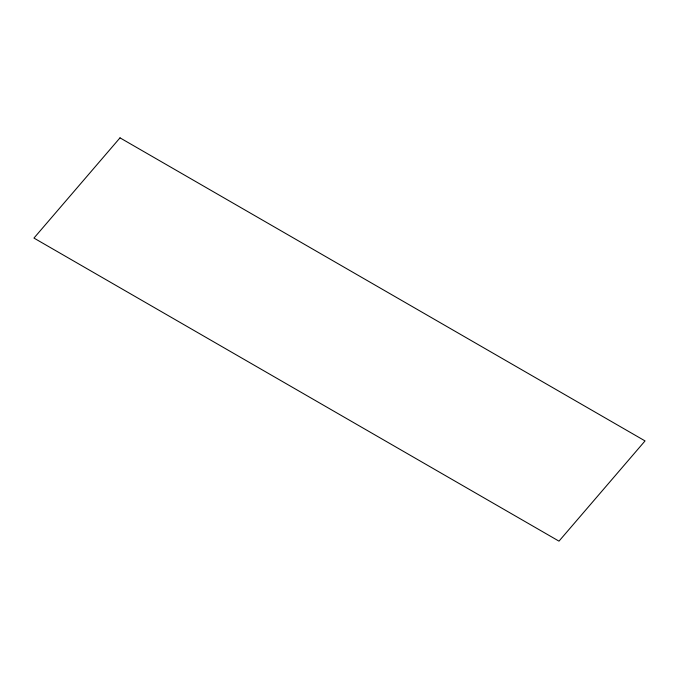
<?xml version="1.0" encoding="UTF-8"?>
<svg xmlns="http://www.w3.org/2000/svg" width="679" height="679" viewBox="0 0 679 679"><rect width="100%" height="100%" fill="white"/><g stroke="black" fill="none" stroke-linecap="round" stroke-linejoin="round"><path stroke-width="1.02" d="M120.013 137.854L33.95 238.083L558.987 541.146L645.05 440.917L120.013 137.854"/></g></svg>
